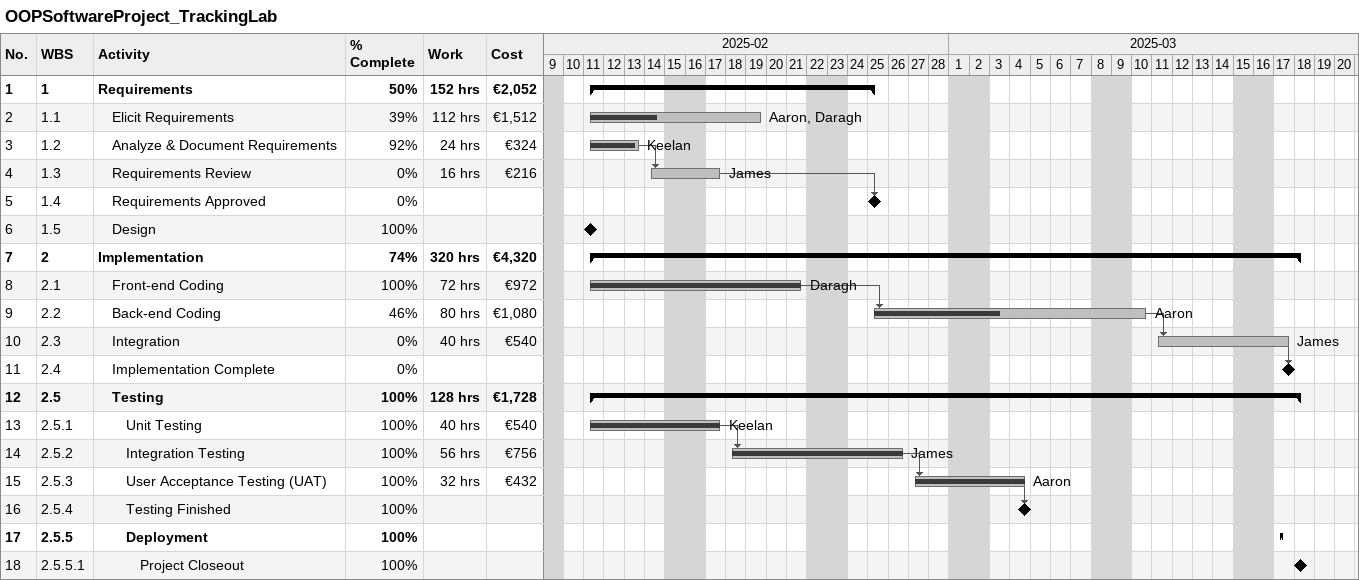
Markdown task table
OOPSoftwareProject_TrackingLab

| ID | WBS | Task | Start | Finish | Predecessors | Resources | % complete | Work (h) | Cost (€) |
|---|---|---|---|---|---|---|---|---|---|
| 1 | 1 | **Requirements** | 2025-02-11 | 2025-02-25 |  |  | 50 | 152 | 2052 |
| 2 | 1.1 | Elicit Requirements | 2025-02-11 | 2025-02-19 |  | Aaron, Daragh | 39 | 112 | 1512 |
| 3 | 1.2 | Analyze & Document Requirements | 2025-02-11 | 2025-02-13 |  | Keelan | 92 | 24 | 324 |
| 4 | 1.3 | Requirements Review | 2025-02-14 | 2025-02-17 | 3 | James | 0 | 16 | 216 |
| 5 | 1.4 | Requirements Approved (milestone) | 2025-02-25 | 2025-02-25 | 4 |  | 0 |  |  |
| 6 | 1.5 | Design (milestone) | 2025-02-11 | 2025-02-11 |  |  | 100 |  |  |
| 7 | 2 | **Implementation** | 2025-02-11 | 2025-03-18 |  |  | 74 | 320 | 4320 |
| 8 | 2.1 | Front-end Coding | 2025-02-11 | 2025-02-21 |  | Daragh | 100 | 72 | 972 |
| 9 | 2.2 | Back-end Coding | 2025-02-25 | 2025-03-10 | 8 | Aaron | 46 | 80 | 1080 |
| 10 | 2.3 | Integration | 2025-03-11 | 2025-03-17 | 9 | James | 0 | 40 | 540 |
| 11 | 2.4 | Implementation Complete (milestone) | 2025-03-17 | 2025-03-17 | 10 |  | 0 |  |  |
| 12 | 2.5 | **Testing** | 2025-02-11 | 2025-03-18 |  |  | 100 | 128 | 1728 |
| 13 | 2.5.1 | Unit Testing | 2025-02-11 | 2025-02-17 |  | Keelan | 100 | 40 | 540 |
| 14 | 2.5.2 | Integration Testing | 2025-02-18 | 2025-02-26 | 13 | James | 100 | 56 | 756 |
| 15 | 2.5.3 | User Acceptance Testing (UAT) | 2025-02-27 | 2025-03-04 | 14 | Aaron | 100 | 32 | 432 |
| 16 | 2.5.4 | Testing Finished (milestone) | 2025-03-04 | 2025-03-04 | 15 |  | 100 |  |  |
| 17 | 2.5.5 | **Deployment** | 2025-03-17 | 2025-03-17 |  |  | 100 |  |  |
| 18 | 2.5.5.1 | Project Closeout (milestone) | 2025-03-18 | 2025-03-18 |  |  | 100 |  |  |
